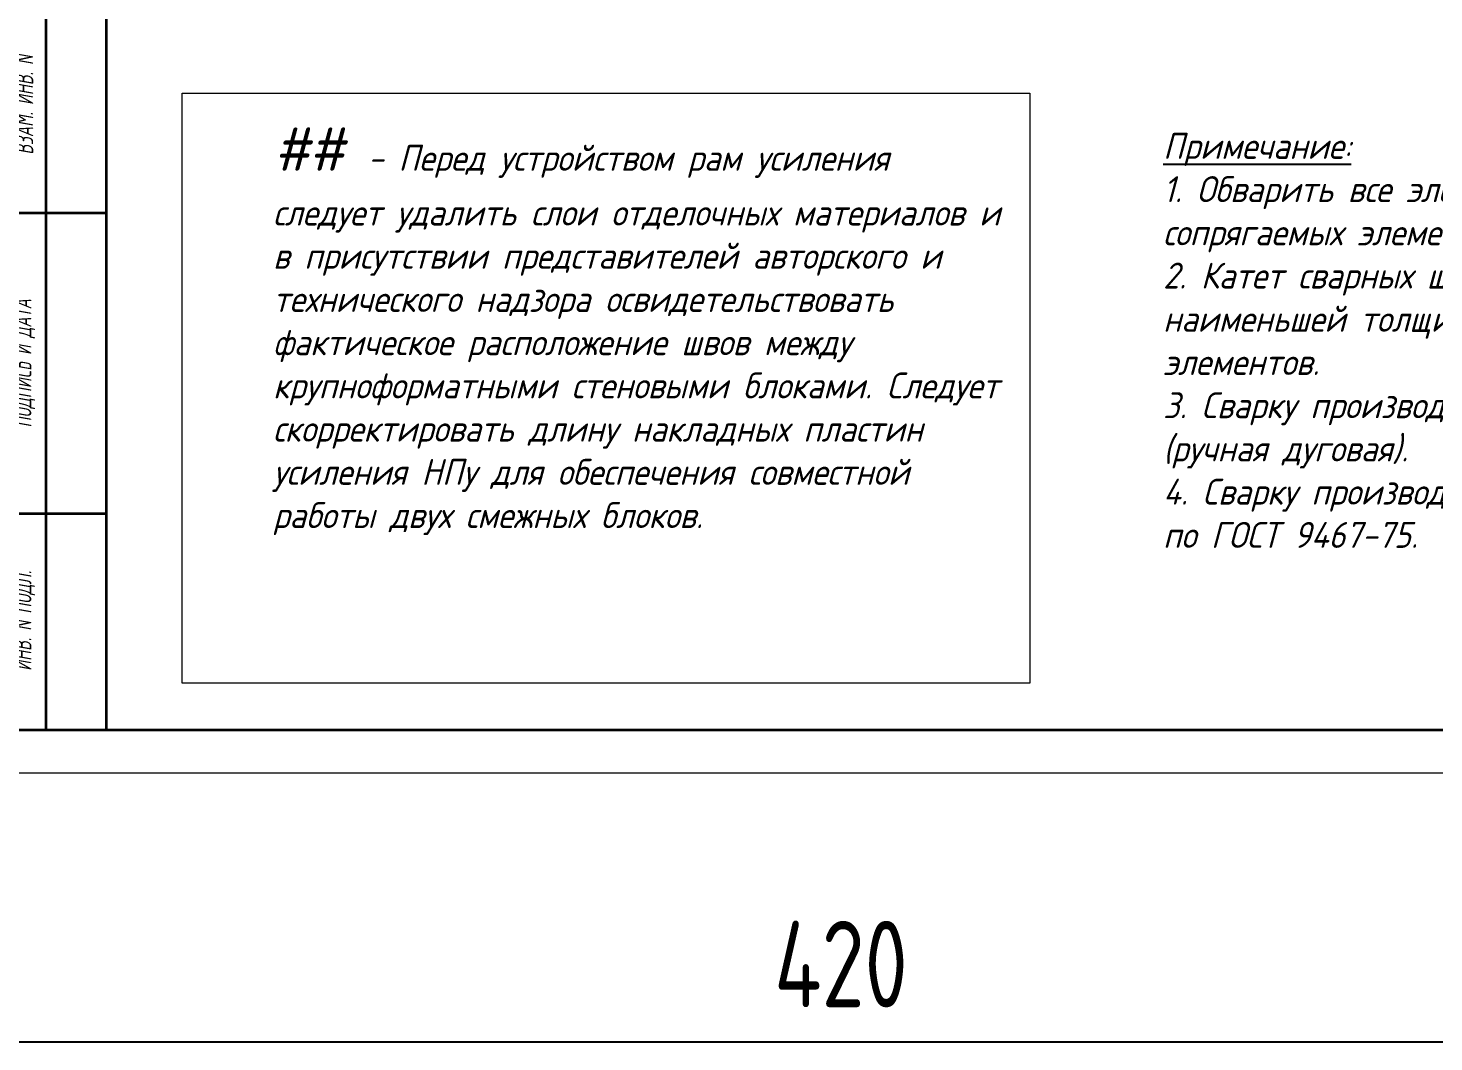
# Model space of a CAD drawing. Header units: millimetres. Extents: x 749182 to 2267578, y 70462 to 311449.
# Drawn here: x 2224713 to 2227966, y 154969 to 157315 of the extents above; entities that cross this region are included whole.
import ezdxf

# ---------------------------------------------------------------- set-up
doc = ezdxf.new("R2010")
doc.units = ezdxf.units.MM
doc.layers.get('Defpoints').update_dxf_attribs({"color": 255})
doc.layers.add('Размер', color=7, linetype='Continuous', lineweight=13)
doc.layers.add('Текст', color=7, linetype='Continuous')
doc.styles.add('GOST', font='', dxfattribs={"width": 0.8, "oblique": 10})
doc.styles.add('GOST 2.304_new', font='isocpeur.ttf', dxfattribs={"width": 0.9, "oblique": 15})
doc.styles.add('БДА100', font='romand.shx', dxfattribs={"width": 0.7})
doc.styles.get('GOST').set_extended_font_data('GOST type A')
doc.dimstyles.new('БДА1', dxfattribs={"dimtxt": 2, "dimasz": 1, "dimexe": 0.7, "dimexo": 0, "dimgap": 0.8, "dimtad": 1, "dimdec": 0, "dimrnd": 1, "dimzin": 0, "dimdsep": 46, "dimtxsty": 'БДА100', "dimblk": 'OBLIQUE', "dimcen": 2, "dimdle": 1, "dimadec": 0, "dimazin": 0, "dimtfac": 1, "dimtdec": 0, "dimtmove": 1, "dimatfit": 3, "dimldrblk": 'NONE', "dimfxl": 0, "dimtolj": 1, "dimtzin": 0, "dimlwd": -1, "dimlwe": -1, "dimarcsym": 0})

# ---------------------------------------------------------------- blocks, each defined once
blk = doc.blocks.new('_Oblique')
at = {"color": 0, "linetype": 'ByBlock', "lineweight": -2}
blk.add_line((-0.5, -0.5), (0.5, 0.5), dxfattribs=at)
blk = doc.blocks.new('*D774')
at = {"layer": 'Defpoints', "color": 0, "transparency": 16777216}
for p, q in [((0, 0), (0, -34.62)), ((420, 0), (420, -34.62)), ((-5, -31.12), (425, -31.12))]:
    blk.add_line(p, q, dxfattribs=at)
for p in [(0, 0), (420, 0), (420, -31.12)]:
    blk.add_point(p, dxfattribs=at)
at = {"layer": 'Defpoints', "color": 0, "transparency": 16777216, "xscale": 5, "yscale": 5, "zscale": 5, "rotation": 180}
blk.add_blockref('_Oblique', (0, -31.12), dxfattribs=at)
at = {"layer": 'Defpoints', "color": 0, "transparency": 16777216, "xscale": 5, "yscale": 5, "zscale": 5}
blk.add_blockref('_Oblique', (420, -31.12), dxfattribs=at)
at = {"layer": 'Defpoints', "color": 0, "lineweight": 0, "transparency": 16777216, "insert": (105, -22.12), "char_height": 10, "attachment_point": 5, "style": 'БДА100'}
blk.add_mtext('\\A1;420', dxfattribs=at)
blk = doc.blocks.new('_None')
blk = doc.blocks.new('*U773')
at = {"color": 137, "lineweight": 35, "ltscale": 10}
for p, q in [((20, 292), (20, 5)), ((13.02, 89.8), (13.02, 5)), ((8.04, 64.8), (20, 64.8)), ((8.04, 30), (20, 30)), ((8.04, 5), (415, 5))]:
    blk.add_line(p, q, dxfattribs=at)
at = {"color": 44, "lineweight": 20, "ltscale": 10}
blk.add_line((0, 0), (420, 0), dxfattribs=at)
at = {"color": 0, "lineweight": 13, "char_height": 2.0408, "attachment_point": 5, "rotation": 90, "style": 'GOST'}
for s, insert, width in [('ВЗАМ. ИНВ. N', (10.53, 77.3), 25), ('ПОДПИСЬ И ДАТА', (10.53, 47.4), 34.7978), ('ИНВ. N ПОДЛ.', (10.53, 17.6), 24.8009)]:
    blk.add_mtext(s, dxfattribs=dict(at, insert=insert, width=width))
at = {"color": 44, "lineweight": 13, "style": 'GOST', "oblique": 10, "width": 0.8}
for tag in ['ФОРМАТВЕРТ', 'ФОРМАТГОРИЗ']:
    blk.add_attdef(tag, (368.98, 1.6), '', height=2, dxfattribs=at)
at = {"layer": 'Defpoints', "color": 251, "lineweight": 0}
dim = blk.add_linear_dim(base=(420, -31.12), p1=(0, 0), p2=(420, 0), dimstyle='БДА1', override={"dimscale": 5}, dxfattribs=at)
dim.commit()
dim.dimension.update_dxf_attribs({"geometry": '*D774', "text_midpoint": (105, -31.12), "dimtype": 128})

msp = doc.modelspace()

# ---------------------------------------------------------------- linework, layer by layer
at = {"layer": 'Размер', "ltscale": 100}
msp.add_lwpolyline([(2225069.5951, 157164.5915), (2227031.5908, 157164.5915), (2227031.5908, 155799.3411), (2225069.5951, 155799.3411)], close=True, dxfattribs=at)

# ---------------------------------------------------------------- block references
at = {"xscale": 20, "yscale": 20, "zscale": 20}
msp.add_blockref('*U773', (2224494.2837, 155591.344), dxfattribs=at)

# ---------------------------------------------------------------- texts
at = {"layer": 'Текст', "ltscale": 20, "char_height": 60, "attachment_point": 1, "style": 'GOST 2.304_new'}
for s, width, insert in [('{\\H1.6667x;## }- Перед устройством рам усиления следует удалить слои отделочных материалов и в присутствии представителей авторского и технического надзора освидетельствовать фактическое расположение швов между крупноформатными стеновыми блоками. Следует скорректировать длину накладных пластин усиления НПу для обеспечения совместной работы двух смежных блоков.', 1704.630821, (2225280.2358, 157084.795)), ('{\\LПримечание:\\P}1. Обварить все элементы по контуру сопрягаемых элементов.\\P2. Катет сварных швов принимать по наименьшей толщине свариваемых элементов.\\P3. Сварку производить по ГОСТ 5264-80 (ручная дуговая).\\P4. Сварку производить электродами Э-46 по ГОСТ 9467-75.', 1512.035636, (2227339.5502, 157072.3378))]:
    msp.add_mtext_dynamic_manual_height_columns(s, width=width, gutter_width=125, heights=[0], dxfattribs=dict(at, insert=insert))

doc.saveas('drawing.dxf')
